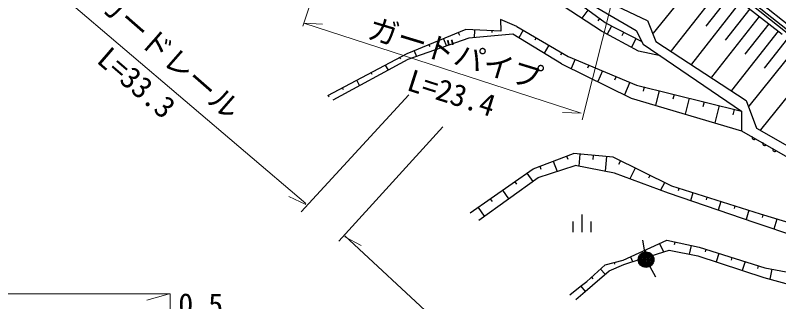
# Model space of a CAD drawing. Units: millimetres, scale not verified. Extents: x 40000 to 680000, y 20000 to 380000.
# Drawn here: x 341950 to 405633, y 238238 to 262157 of the extents above; entities that cross this region are included whole.
import ezdxf
from ezdxf.enums import TextEntityAlignment as Align

# ---------------------------------------------------------------- set-up
doc = ezdxf.new("R2010")
doc.units = ezdxf.units.MM
doc.header["$LTSCALE"] = 1000
doc.layers.add('M-BGD', color=7, linetype='Continuous', lineweight=25)
doc.layers.add('M-STR-HTXT', color=7, linetype='Continuous', lineweight=13)
doc.styles.add('ＭＳ ゴシック', font='')
doc.styles.get('ＭＳ ゴシック').set_extended_font_data('MS Gothic')

msp = doc.modelspace()

# ---------------------------------------------------------------- linework, layer by layer
at = {"layer": 'M-BGD'}
for p, q in [((394697, 261702), (382003, 267784)), ((382006, 267779), (393743, 260873)), ((399298, 265776), (395153, 260657)), ((399747, 265408), (405915, 260570)), ((391158, 261516), (387287, 264378)), ((400865, 264535), (396665, 259184)), ((402139, 264797), (409241, 259113)), ((401652, 263918), (399552, 261242)), ((390858, 260840), (387016, 263325)), ((402438, 263300), (398343, 258083)), ((408034, 259311), (403237, 263122)), ((408158, 259469), (403360, 263280)), ((389707, 262589), (389204, 261909)), ((403225, 262683), (401177, 260074)), ((383789, 261217), (382433, 261791)), ((382433, 261791), (382445, 260819)), ((390674, 261874), (390537, 261688)), ((404011, 262066), (400022, 256983)), ((383789, 261217), (388078, 258720)), ((394233, 259936), (391158, 261516)), ((391671, 261253), (391291, 260514)), ((394692, 261710), (395376, 259969)), ((404798, 261448), (402803, 258907)), ((379521, 260955), (374609, 258948)), ((378907, 260704), (378991, 260500)), ((382445, 260819), (379521, 260955)), ((383454, 260578), (379795, 260233)), ((380252, 260921), (380222, 260273)), ((381714, 260853), (381708, 260720)), ((387522, 258105), (383454, 260578)), ((384325, 260905), (383957, 260272)), ((393935, 259166), (390858, 260840)), ((392696, 260726), (392555, 260452)), ((393743, 260873), (394335, 259743)), ((405584, 260831), (401700, 255882)), ((379795, 260233), (374682, 258467)), ((377679, 260202), (377930, 259589)), ((385398, 260281), (385283, 260085)), ((393721, 260200), (393352, 259483)), ((395376, 259969), (402917, 255028)), ((406368, 260210), (404406, 257751)), ((375223, 259199), (375418, 258721)), ((376451, 259701), (376518, 259537)), ((386470, 259657), (386078, 258983)), ((394335, 259743), (402531, 254141)), ((407149, 259586), (403140, 254563)), ((374609, 258948), (367999, 255423)), ((374012, 258629), (374077, 258507)), ((387542, 259032), (387421, 258824)), ((388078, 258720), (393773, 256324)), ((395765, 258765), (393935, 259166)), ((374682, 258467), (368440, 255061)), ((372817, 257992), (373042, 257572)), ((387522, 258105), (393313, 255244)), ((388647, 258481), (388323, 257710)), ((389787, 258001), (389680, 257749)), ((408712, 258338), (404124, 252590)), ((371623, 257356), (371692, 257226)), ((390926, 257522), (390543, 256613)), ((370429, 256719), (370665, 256275)), ((392065, 257043), (391941, 256749)), ((369234, 256082), (369307, 255945)), ((393204, 256564), (392763, 255516)), ((393773, 256324), (402531, 254141)), ((394399, 256168), (394312, 255820)), ((368040, 255445), (368092, 255347)), ((395650, 255856), (395346, 254638)), ((396901, 255545), (396805, 255162)), ((393313, 255244), (402531, 252496)), ((398152, 255233), (397820, 253900)), ((399403, 254921), (399299, 254504)), ((402917, 255028), (403786, 252730)), ((400654, 254609), (400294, 253163)), ((401905, 254297), (401793, 253846)), ((402531, 254141), (402531, 252496)), ((402531, 252496), (416549, 244456)), ((403786, 252730), (417106, 245108)), ((385139, 249333), (388501, 250613)), ((387941, 250399), (388044, 250128)), ((391809, 250303), (388501, 250613)), ((389052, 250561), (388958, 249560)), ((390155, 250458), (390124, 250125)), ((391258, 250354), (391144, 249137)), ((396711, 247876), (391809, 250303)), ((386820, 249973), (387144, 249122)), ((392422, 249999), (392271, 249696)), ((379897, 245654), (385139, 249333)), ((385562, 248606), (388663, 249617)), ((385699, 249546), (385790, 249307)), ((391928, 248986), (388663, 249617)), ((393647, 249393), (393209, 248507)), ((380620, 245061), (385562, 248606)), ((384629, 248976), (385115, 248284)), ((396446, 247295), (391928, 248986)), ((394873, 248786), (394760, 248558)), ((383611, 248261), (383759, 248049)), ((396098, 248179), (395783, 247543)), ((404124, 245538), (396711, 247876)), ((382592, 247546), (383095, 246830)), ((403658, 244821), (396446, 247295)), ((397296, 247693), (397238, 247507)), ((398466, 247329), (398262, 246676)), ((381573, 246831), (381727, 246612)), ((399635, 246964), (399572, 246759)), ((400805, 246599), (400583, 245885)), ((380555, 246116), (381074, 245376)), ((401975, 246234), (401905, 246011)), ((403145, 245870), (402903, 245093)), ((389212, 245534), (389212, 244034)), ((408409, 244228), (404124, 245538)), ((404315, 245505), (404239, 245263)), ((388462, 244934), (388462, 244034)), ((389962, 244934), (389962, 244034)), ((407729, 243447), (403658, 244821)), ((405485, 245140), (405223, 244302)), ((392649, 241722), (396308, 243372)), ((394454, 242394), (394284, 243379)), ((396308, 243372), (399002, 242785)), ((395698, 243097), (396015, 242395)), ((396934, 243004), (396982, 243225)), ((398329, 242932), (398171, 242208)), ((399002, 242785), (404469, 241077)), ((393259, 241997), (393444, 241587)), ((394479, 242547), (394560, 242368)), ((394979, 242063), (396505, 242552)), ((396505, 242552), (398898, 242058)), ((398898, 242058), (404397, 240252)), ((399549, 242614), (399483, 242405)), ((400642, 242273), (400419, 241559)), ((391148, 241312), (392649, 241722)), ((391898, 241517), (391940, 241367)), ((392716, 241337), (394073, 241802)), ((401735, 241931), (401667, 241712)), ((402829, 241589), (402596, 240844)), ((389620, 239939), (391148, 241312)), ((390090, 239634), (391491, 240829)), ((390766, 240968), (391153, 240538)), ((391491, 240829), (392716, 241337)), ((394876, 241183), (395356, 240305)), ((403922, 241248), (403851, 241019)), ((404469, 241077), (407994, 240396)), ((405056, 240963), (404893, 240118)), ((390002, 240282), (390114, 240158)), ((404397, 240252), (407734, 239344)), ((388215, 238824), (389080, 239512)), ((389080, 239512), (389620, 239939)), ((389126, 239546), (389482, 239098)), ((389481, 239087), (390090, 239634)), ((388699, 238427), (389481, 239087))]:
    msp.add_line(p, q, dxfattribs=at)
for radius in [650, 572, 494, 416, 338, 260, 182, 104, 26]:
    msp.add_circle((394565, 241753), radius, dxfattribs=at)
for centre in [(403586, 251962), (404464, 251460), (405306, 250962)]:
    msp.add_arc(centre, 177, 158.88733, 321.29248, dxfattribs=at)
at = {"layer": 'M-STR-HTXT'}
for p, q in [((369890, 273003), (365931, 261238)), ((366185, 246436), (340847, 268044)), ((392360, 265835), (389244, 253433)), ((366015, 261483), (367571, 261421)), ((389146, 253992), (366015, 261483)), ((374779, 255510), (365809, 245748)), ((389146, 253992), (387589, 254047)), ((377623, 252849), (368938, 243299)), ((366175, 246366), (364763, 247023)), ((369428, 243752), (395564, 219468)), ((369428, 243649), (370814, 242939)), ((324314, 238902), (354857, 238902)), ((354717, 238858), (352916, 238356)), ((354857, 232390), (354857, 238902))]:
    msp.add_line(p, q, dxfattribs=at)

# ---------------------------------------------------------------- texts
at = {"layer": 'M-STR-HTXT', "style": 'ＭＳ ゴシック'}
for s, rotation, p in [('ガードレール', 318.8, (348100, 262756)), ('ガードパイプ ', 343.1, (371055, 259768)), ('L=33.3', 319.3, (348282, 257856)), ('L=23.4', 342.3, (374343, 255407))]:
    msp.add_text(s, height=1833, rotation=rotation, dxfattribs=at).set_placement(p, align=Align.BOTTOM_LEFT)
msp.add_text('0.5', height=1833, dxfattribs=at).set_placement((355547, 236567), align=Align.BOTTOM_LEFT)

doc.saveas('drawing.dxf')
